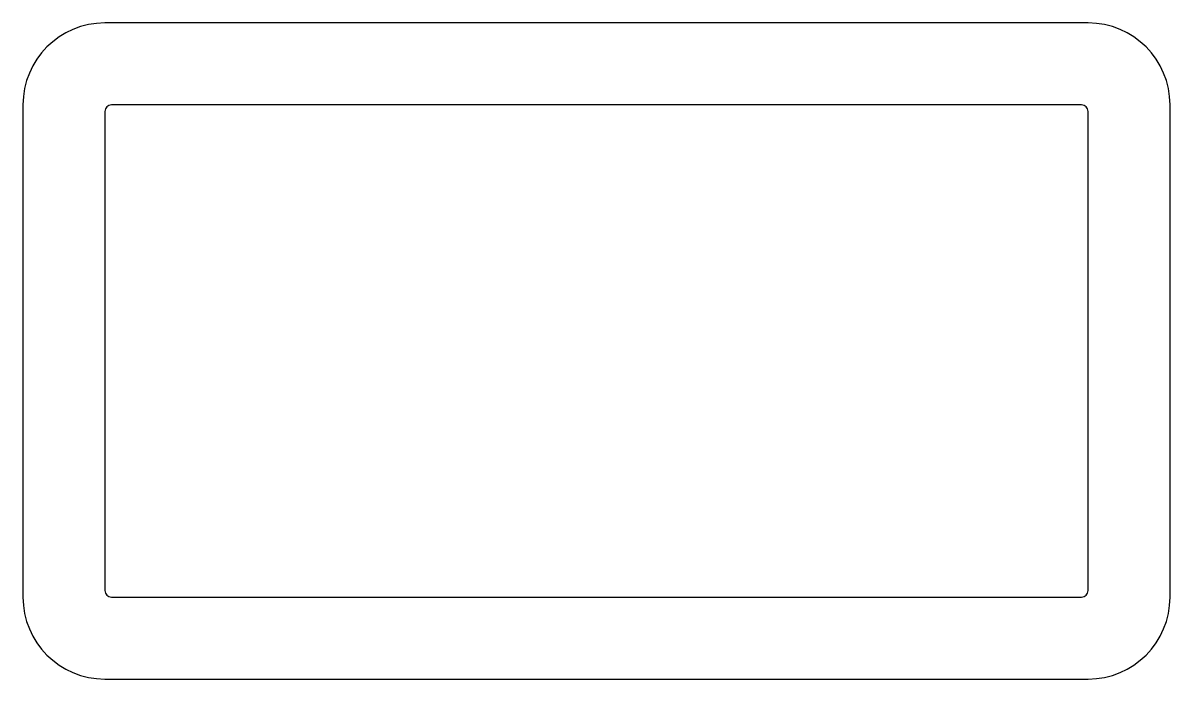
# Model space of a CAD drawing. Extents: x -35.8 to 53.1, y 7.5 to 58.3.
import ezdxf

# ---------------------------------------------------------------- set-up
doc = ezdxf.new("R2010")
doc.units = 0
doc.layers.get('0').update_dxf_attribs({"linetype": 'CONTINUOUS'})

msp = doc.modelspace()

# ---------------------------------------------------------------- linework, layer by layer
for p, q in [((46.707, 58.34), (-29.493, 58.34)), ((-35.843, 51.99), (-35.843, 13.89)), ((46.199, 51.99), (-28.985, 51.99)), ((53.057, 13.89), (53.057, 51.99)), ((-29.493, 51.482), (-29.493, 14.398)), ((46.707, 14.398), (46.707, 51.482)), ((-28.985, 13.89), (46.199, 13.89)), ((-29.493, 7.54), (46.707, 7.54))]:
    msp.add_line(p, q)
for centre, radius, start, end in [((-29.493, 51.99), 6.35, 90, 180), ((46.707, 51.99), 6.35, 360, 90), ((-28.985, 51.482), 0.508, 90, 180), ((46.199, 51.482), 0.508, 0, 90), ((-28.985, 14.398), 0.508, 180, 270), ((46.199, 14.398), 0.508, 270, 360), ((-29.493, 13.89), 6.35, 180, 270), ((46.707, 13.89), 6.35, 270, 0)]:
    msp.add_arc(centre, radius, start, end)

doc.saveas('drawing.dxf')
